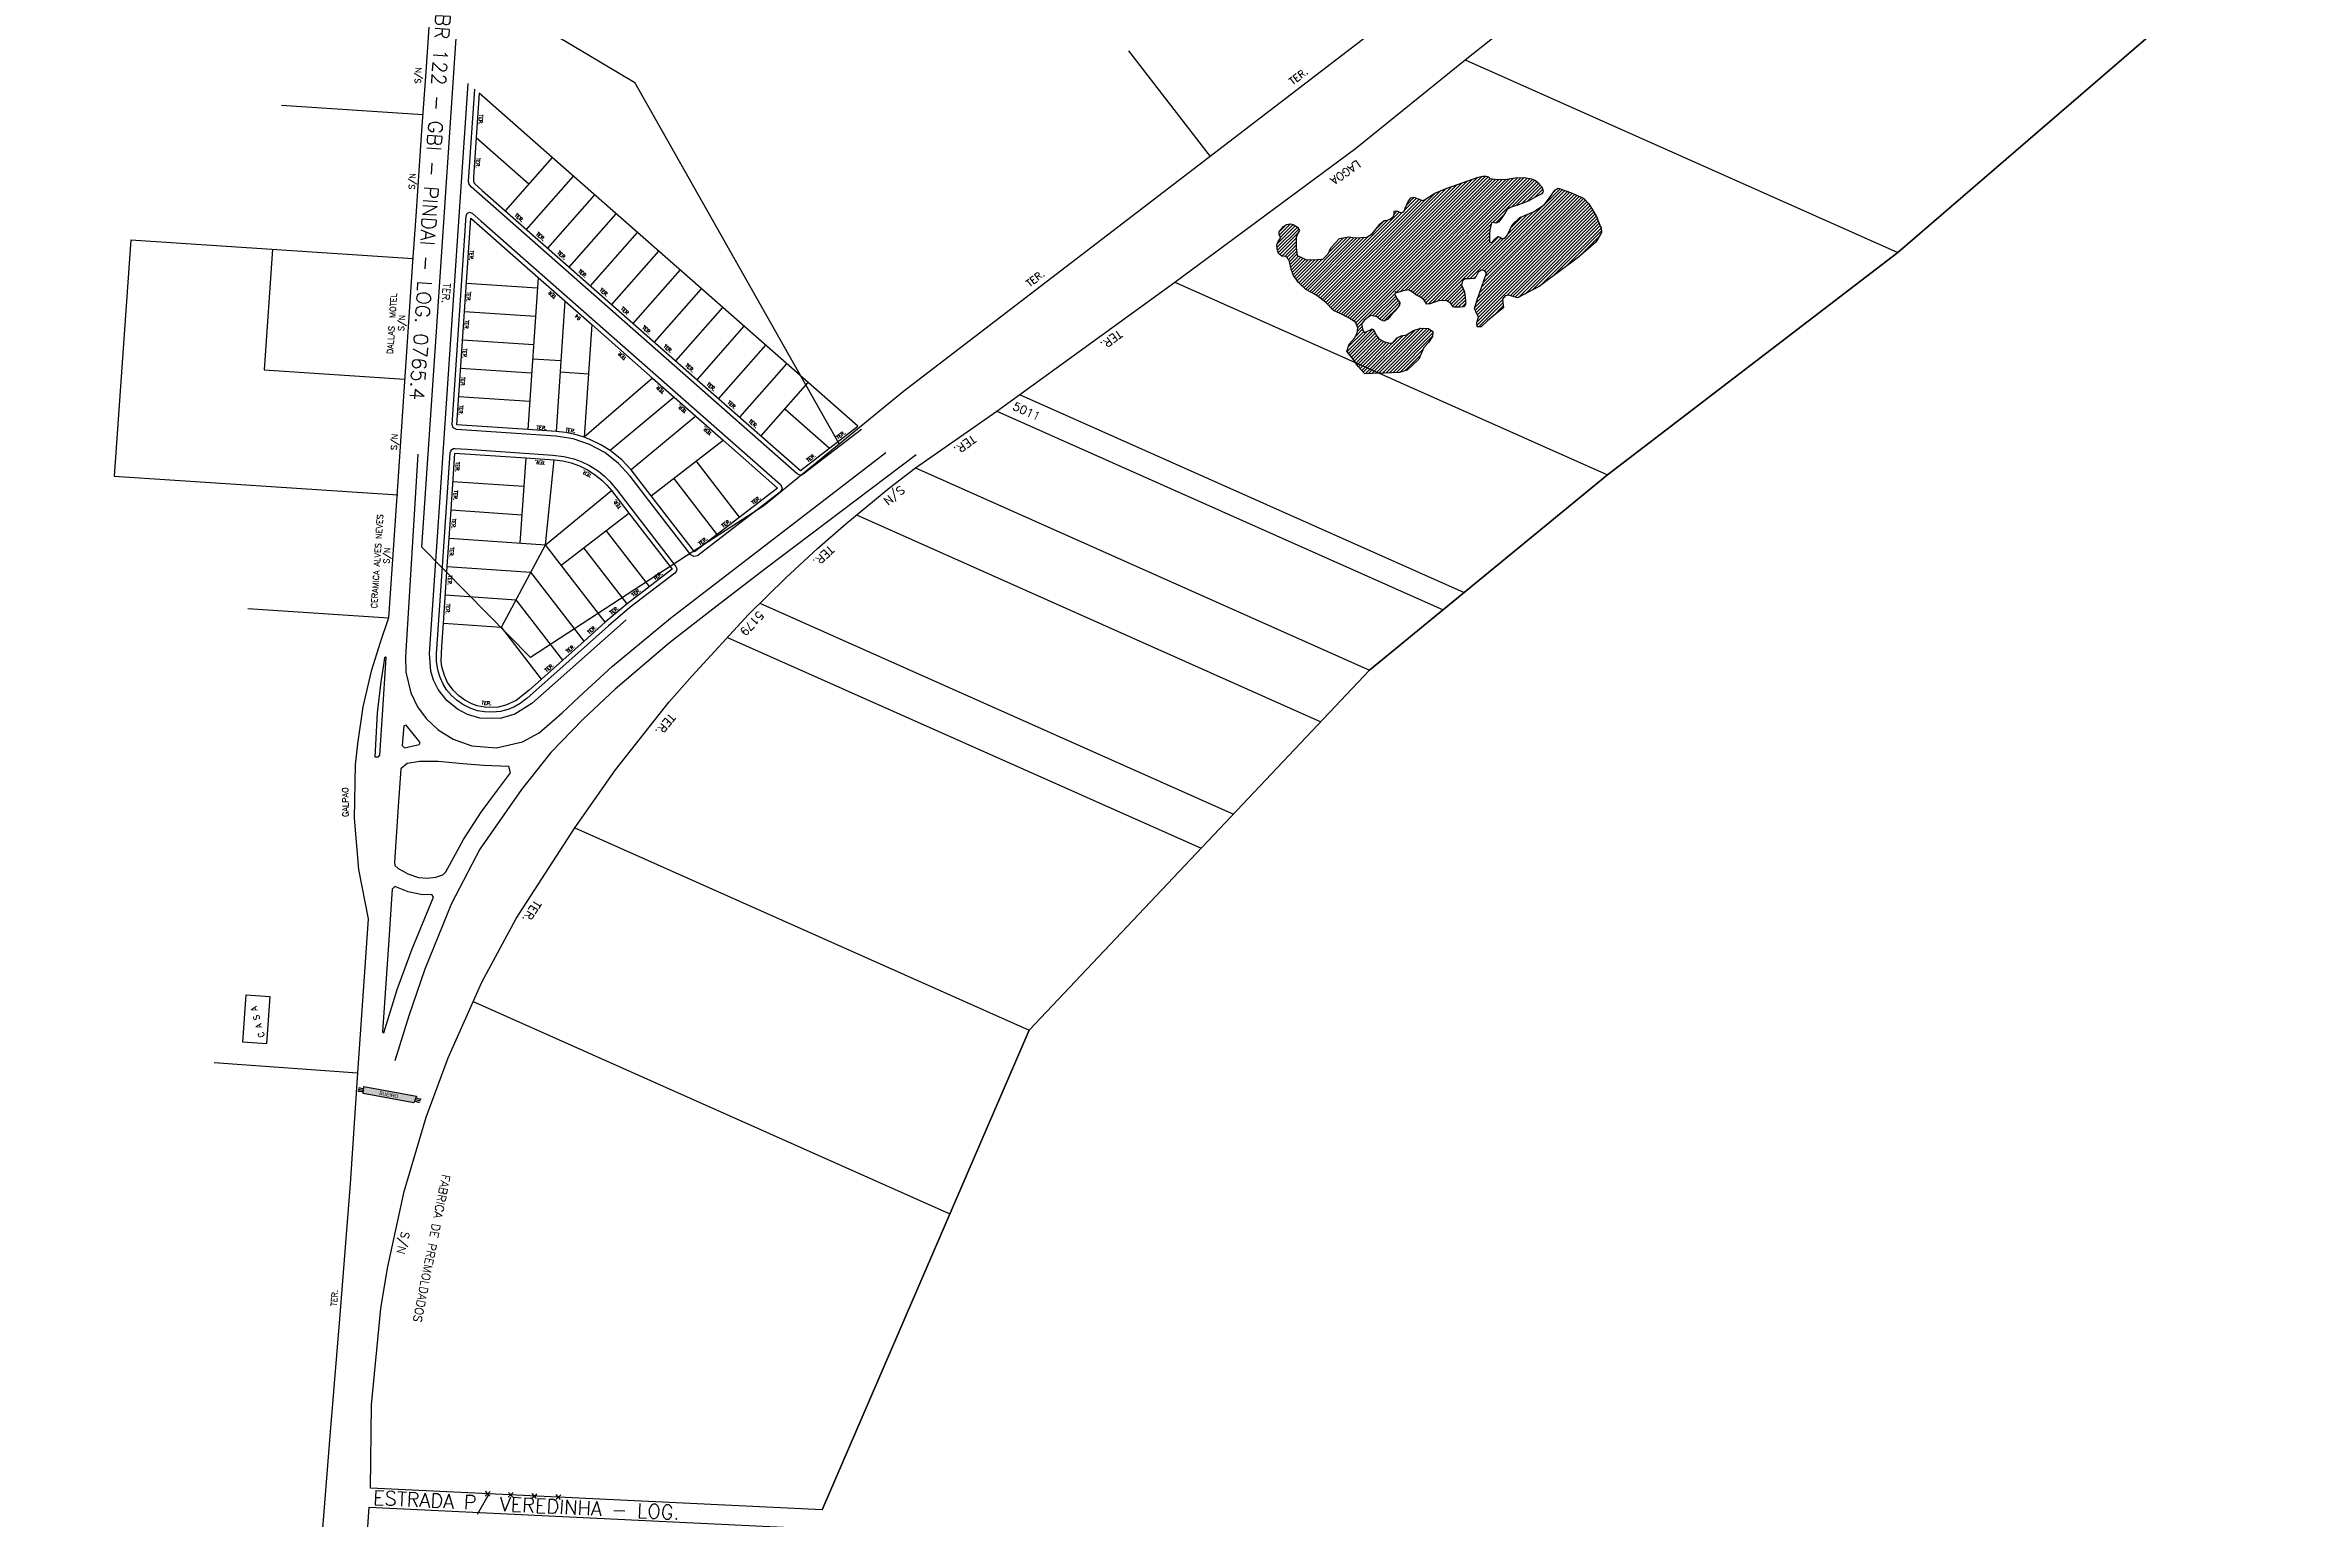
# Model space of a CAD drawing. Extents: x 714896 to 749292, y 8417558 to 8447149.
# Drawn here: x 739259 to 740211, y 8423548 to 8424171 of the extents above; entities that cross this region are included whole.
import ezdxf

# ---------------------------------------------------------------- set-up
doc = ezdxf.new("R2010")
doc.units = 0
doc.header["$MEASUREMENT"] = 0
for name, color, linetype in [('LOTE', 7, 'CONTINUOUS'), ('MEIO_FIO', 24, 'CONTINUOUS'), ('NUM-PORTA', 7, 'CONTINUOUS'), ('QUADRA', 6, 'CONTINUOUS'), ('REFERENCIA', 7, 'CONTINUOUS'), ('TEXTO', 7, 'CONTINUOUS'), ('TEXTODERUA', 3, 'CONTINUOUS')]:
    doc.layers.add(name, color=color, linetype=linetype)
doc.styles.add('ROMANS', font='ROMANS.SHX', dxfattribs={"height": 1.5})

msp = doc.modelspace()

# ---------------------------------------------------------------- hatches: boundary and pattern name
at = {"layer": 'REFERENCIA'}
h = msp.add_hatch(dxfattribs=at)
h.set_pattern_fill('ANSI31', color=4, scale=8, style=0)
h.set_pattern_definition([(45, (-220.3522, 97.6965), (-0.70710678119, 0.70710678119), [])])
h.paths.add_polyline_path([(739869.51, 8424091.26), (739869.68, 8424093.21), (739870.4, 8424096.15), (739870.96, 8424096.39), (739872.26, 8424096.07), (739873.3, 8424096.55), (739874.71, 8424098.33), (739875.89, 8424099.98), (739876.84, 8424101.75), (739878.28, 8424102.63), (739881.8, 8424103.88), (739885.84, 8424105.38), (739889.4, 8424107.4), (739891.67, 8424108.49), (739892.13, 8424109.18), (739892.28, 8424109.78), (739891.7, 8424111.4), (739890.18, 8424113.08), (739888.95, 8424114.07), (739887.36, 8424114.84), (739884.37, 8424115.29), (739880.44, 8424115.27), (739877.08, 8424114.7), (739872.9, 8424114.47), (739869.6, 8424115), (739869.24, 8424115.61), (739868.16, 8424115.91), (739866.71, 8424115.88), (739864.79, 8424115.45), (739851.27, 8424110.73), (739846.48, 8424108.74), (739842.08, 8424105.93), (739841.27, 8424105.61), (739837.62, 8424107.08), (739836.39, 8424106.76), (739835.24, 8424105.27), (739833.94, 8424102.42), (739833.38, 8424100.89), (739832.29, 8424100.49), (739830.45, 8424101.32), (739829.22, 8424101.11), (739829.22, 8424099.86), (739828.87, 8424098.7), (739827.81, 8424097.91), (739825.96, 8424097.1), (739825.8, 8424097.14), (739825.01, 8424097.26), (739823.41, 8424095.77), (739819.97, 8424091.53), (739817.81, 8424090.18), (739812.79, 8424089.83), (739810, 8424090.34), (739806.13, 8424089.54), (739802.52, 8424085.67), (739801.38, 8424083.1), (739799.11, 8424080.87), (739794.48, 8424080.58), (739791.92, 8424080.71), (739788.29, 8424082.41), (739787.83, 8424085.59), (739787.88, 8424087.24), (739787.91, 8424090.06), (739788.52, 8424091.5), (739789.3, 8424093.02), (739788.42, 8424094.41), (739786.64, 8424095.53), (739785.49, 8424095.83), (739783.76, 8424095.51), (739782.53, 8424094.7), (739780.71, 8424092.42), (739780.76, 8424091.18), (739781.44, 8424089.85), (739780.48, 8424088.63), (739779.7, 8424086.97), (739779.83, 8424085.29), (739780.42, 8424083.3), (739781.81, 8424082.18), (739783.56, 8424081.98), (739784.95, 8424080.39), (739785.76, 8424076.68), (739786.71, 8424073.96), (739788.88, 8424071.03), (739791.91, 8424068.01), (739796.16, 8424065.85), (739800.28, 8424062.71), (739803.68, 8424059.18), (739806.76, 8424057.74), (739810.28, 8424056.02), (739812.98, 8424054.26), (739813.92, 8424051.88), (739813.64, 8424049.58), (739812.53, 8424047.51), (739810.28, 8424045.02), (739809.32, 8424041.93), (739811.49, 8424039.14), (739814.08, 8424035.56), (739816.84, 8424032.5), (739820, 8424032.55), (739825.01, 8424032.76), (739831.48, 8424033.06), (739834.84, 8424033.98), (739839.72, 8424038.62), (739841.88, 8424043.53), (739843.84, 8424045.62), (739845.51, 8424048.18), (739845.64, 8424050.34), (739843.75, 8424051.56), (739840.53, 8424051.74), (739837.44, 8424050.68), (739834.5, 8424048.9), (739832.24, 8424048.49), (739830.5, 8424047.7), (739828.68, 8424045.48), (739827.73, 8424045.45), (739825.27, 8424045.98), (739822.85, 8424047.21), (739821.52, 8424049.08), (739820.63, 8424051.19), (739819.88, 8424051.48), (739818.95, 8424050.92), (739816.8, 8424049.91), (739816.04, 8424050.76), (739815.52, 8424053.46), (739816.61, 8424054.97), (739818.32, 8424056.42), (739819.49, 8424057.05), (739821.97, 8424056.47), (739823.32, 8424055.35), (739824.96, 8424054.76), (739826.55, 8424055.59), (739827.84, 8424057.08), (739829.56, 8424058.86), (739831.56, 8424061.4), (739831.68, 8424062.6), (739830.71, 8424063.83), (739829.62, 8424065.9), (739829.75, 8424067.05), (739830.34, 8424066.65), (739833.04, 8424067.51), (739835.33, 8424067.9), (739837.04, 8424066.94), (739838.5, 8424065.86), (739840.48, 8424064.82), (739841.94, 8424063.53), (739843.06, 8424061.85), (739844.56, 8424062.06), (739847.11, 8424063.06), (739848.44, 8424063.4), (739851.54, 8424063.32), (739853.25, 8424062.15), (739854.15, 8424060.68), (739854.69, 8424060.58), (739857.12, 8424060.57), (739858.84, 8424060.79), (739859.38, 8424061.66), (739859.38, 8424063.4), (739858.98, 8424067.06), (739857.72, 8424070.07), (739858.12, 8424071.78), (739859.27, 8424072.54), (739861.22, 8424072.54), (739863.04, 8424072.66), (739863.86, 8424073.75), (739864.76, 8424075.37), (739866.21, 8424076.18), (739867.57, 8424075.93), (739868.29, 8424074.94), (739864.36, 8424063.64), (739863.25, 8424060.09), (739864.18, 8424057.75), (739864.85, 8424056.41), (739864.18, 8424054.06), (739864.37, 8424052.3), (739866.05, 8424052.33), (739868.68, 8424054.89), (739872.28, 8424057.8), (739875.49, 8424060.38), (739875.32, 8424061.5), (739875.03, 8424063.94), (739876.23, 8424065.42), (739877.52, 8424065.64), (739881.41, 8424064.55), (739890.6, 8424069.38), (739907.11, 8424081.78), (739914.53, 8424087.99), (739916.92, 8424092.18), (739916.79, 8424094.12), (739916.24, 8424094.87), (739915.76, 8424096.42), (739914.74, 8424098.84), (739913, 8424101.75), (739911.54, 8424104.2), (739909.19, 8424106.57), (739903.8, 8424108.98), (739899.43, 8424110.58), (739898.52, 8424110.79), (739897.14, 8424109.96), (739894.9, 8424106.82), (739892.63, 8424103.86), (739888.16, 8424100.82), (739882.42, 8424098.49), (739879.17, 8424095.38), (739878.47, 8424093.85), (739877.04, 8424090.89), (739876.04, 8424089.78), (739874.82, 8424089.66), (739874.12, 8424090.17), (739873.14, 8424090.5), (739871.76, 8424089.32), (739870.71, 8424087.94), (739869.56, 8424088.22), (739869.51, 8424089.24)])
h = msp.add_hatch(dxfattribs=at)
h.set_pattern_fill('FLEX', color=24, scale=0.03, style=0)
h.set_pattern_definition([(0, (0, 0), (0, 0.1905), [0.1905, -0.1905]), (45, (0.1905, 0), (1e-17, 0.1905000822845), [0.047625, -0.1741578, 0.047625, -0.2694078])])
h.paths.add_polyline_path([(739415.21, 8423724.56), (739416.34, 8423727.4), (739394.12, 8423731.57), (739393.87, 8423728.56)])
h.paths.add_polyline_path([(739400.06, 8423727.78), (739408.87, 8423726.02), (739409.32, 8423728.28), (739400.51, 8423730.04)], flags=24)

# ---------------------------------------------------------------- linework, layer by layer
at = {"layer": 'LOTE', "color": 7}
for p, q in [((739434.85, 8424199.48, 516.83), (739508.5, 8424155.5, 516.83)), ((739751.68, 8424124.22, 516.65), (739717.28, 8424168.9, 516.65)), ((739594.89, 8424002.83, 516.66), (739508.5, 8424155.5, 516.83)), ((739359.35, 8424145.93), (739419, 8424141.96)), ((739463.77, 8424112.58), (739441.59, 8424132.08)), ((739473.67, 8424123.84), (739453.86, 8424101.32)), ((739462.87, 8424093.39), (739482.68, 8424115.92)), ((739471.88, 8424085.47), (739491.69, 8424107.99)), ((739480.89, 8424077.54), (739500.7, 8424100.07)), ((739295.63, 8424089.03), (739414.79, 8424081.1)), ((739489.9, 8424069.61), (739509.71, 8424092.14)), ((739498.91, 8424061.69), (739518.72, 8424084.21)), ((739437.44, 8424070.79), (739467.37, 8424068.76)), ((739467.67, 8424073.19), (739463.31, 8424008.9)), ((739507.92, 8424053.76), (739527.73, 8424076.29)), ((739479.02, 8424063.2), (739475.28, 8424008.08)), ((739516.93, 8424045.84), (739536.74, 8424068.36)), ((739525.94, 8424037.91), (739545.76, 8424060.44)), ((739436.63, 8424058.82), (739466.56, 8424056.79)), ((739490.37, 8424053.22), (739487.15, 8424005.66)), ((739534.95, 8424029.98), (739554.77, 8424052.51)), ((739435.81, 8424046.84), (739465.75, 8424044.81)), ((739563.78, 8424044.58), (739543.96, 8424022.06)), ((739351.97, 8424034.17), (739411.34, 8424030.22)), ((739435, 8424034.87), (739464.93, 8424032.84)), ((739465.34, 8424038.83), (739477.31, 8424038.02)), ((739488.96, 8424032.34), (739476.98, 8424033.15)), ((739552.97, 8424014.13), (739572.79, 8424036.66)), ((739434.19, 8424022.9), (739464.12, 8424020.87)), ((739516.06, 8424030.62), (739487.15, 8424005.66)), ((739525.17, 8424022.6), (739498.14, 8424000.06)), ((739561.98, 8424006.21), (739581.8, 8424028.73)), ((739534.29, 8424014.58), (739507.06, 8423991.88)), ((739590.61, 8424001), (739571.89, 8424017.47)), ((739515.48, 8423981), (739545.86, 8424004.4)), ((739462.5, 8423996.92), (739460.06, 8423961.01)), ((739470.85, 8423960.27), (739474.47, 8423996.11)), ((739552.8, 8423971.88), (739534.5, 8423995.65)), ((739288.71, 8423989.27), (739408.44, 8423981.31)), ((739431.76, 8423986.98), (739461.69, 8423984.95)), ((739543.3, 8423964.56), (739524.99, 8423988.33)), ((739430.94, 8423975.01), (739460.88, 8423972.98)), ((739470.85, 8423960.27), (739498.65, 8423983.19)), ((739477.45, 8423951.71), (739505.98, 8423973.68)), ((739514.78, 8423942.59), (739496.47, 8423966.36)), ((739430.13, 8423963.04), (739470.85, 8423960.27)), ((739452.23, 8423925.45), (739470.85, 8423960.27)), ((739496.09, 8423927.52), (739470.85, 8423960.27)), ((739505.27, 8423935.27), (739486.96, 8423959.03)), ((739429.32, 8423951.06), (739464.65, 8423948.67)), ((739487.1, 8423919.52), (739464.65, 8423948.67)), ((739428.51, 8423939.09), (739458.44, 8423937.06)), ((739478.12, 8423911.52), (739458.44, 8423937.06)), ((739345.12, 8423933.4), (739404.51, 8423929.45)), ((739427.7, 8423927.12), (739452.23, 8423925.45)), ((739469.13, 8423903.52), (739452.23, 8423925.45)), ((739342.98, 8423750.26), (739344.41, 8423770.21)), ((739344.41, 8423770.21), (739354.38, 8423769.49)), ((739354.38, 8423769.49), (739352.96, 8423749.55)), ((739352.96, 8423749.55), (739342.98, 8423750.26)), ((739330.93, 8423741.63), (739391.48, 8423737.3))]:
    msp.add_line(p, q, dxfattribs=at)
for points in [[(739859.26, 8424165.01), (740041.96, 8424083.66)], [(739295.63, 8424089.03), (739288.71, 8423989.27)], [(739355.5, 8424085.05), (739351.97, 8424034.17)], [(739736.65, 8424071.18), (739919.36, 8423989.84)], [(739671.3, 8424023.62), (739858.85, 8423940.12)], [(739661.46, 8424016.75), (739849.97, 8423932.82)], [(739627.04, 8423992.69), (739818.88, 8423907.27)], [(739602.14, 8423972.86), (739798.3, 8423885.52)], [(739561.41, 8423935.6), (739761.42, 8423846.55)], [(739547.69, 8423921.16), (739747.74, 8423832.1)], [(739483.27, 8423840.78), (739675.12, 8423755.36)], [(739440.33, 8423767.41), (739641.64, 8423677.78)], [(739445.36, 8423558.59), (739447.45, 8423560.5)], [(739447.35, 8423558.5), (739445.45, 8423560.59)], [(739455.06, 8423558.13), (739457.16, 8423560.03)], [(739457.06, 8423558.04), (739455.16, 8423560.13)], [(739465.07, 8423557.65), (739467.16, 8423559.55)], [(739467.06, 8423557.56), (739465.16, 8423559.65)], [(739475.17, 8423557.17), (739477.26, 8423559.07)], [(739477.17, 8423557.08), (739475.27, 8423559.17)]]:
    msp.add_lwpolyline(points, dxfattribs=at)
at = {"layer": 'MEIO_FIO', "linetype": 'CONTINUOUS'}
msp.add_lwpolyline([(739604.24, 8424008.98), (739579.72, 8423990.09), (739578.93, 8423989.72), (739577.98, 8423989.75), (739577.18, 8423990.17), (739439.37, 8424111.4), (739438.58, 8424112.5), (739438.35, 8424113.86), (739440.98, 8424152.6)], dxfattribs=at)
for points in [[(739570.03, 8423982.63), (739535.01, 8423955.65), (739533.52, 8423955.26), (739532.21, 8423956.02), (739514.5, 8423979.01), (739506.58, 8423989.29), (739501.68, 8423994.64), (739495.86, 8423999.18), (739489.36, 8424002.66), (739482.56, 8424004.94), (739475.15, 8424006.09), (739433.24, 8424008.93), (739431.8, 8424009.69), (739431.38, 8424011.06), (739437.37, 8424099.29), (739437.88, 8424100.33), (739438.76, 8424100.69), (739439.85, 8424100.32), (739443.71, 8424096.93), (739570.13, 8423985.72), (739570.81, 8423984.19), (739570.03, 8423982.63)], [(739525.87, 8423951.13), (739526.2, 8423950.48), (739526.28, 8423949.77), (739526.03, 8423948.94), (739525.5, 8423948.33), (739506.52, 8423933.71), (739497.4, 8423926.01), (739479.45, 8423910.02), (739463.07, 8423895.44), (739460.2, 8423893.23), (739457.48, 8423891.71), (739454.86, 8423890.67), (739451.79, 8423889.89), (739448.39, 8423889.54), (739445.12, 8423889.67), (739442.18, 8423890.2), (739439.08, 8423891.21), (739435.94, 8423892.77), (739433.46, 8423894.48), (739431.09, 8423896.64), (739429.06, 8423899.08), (739427.43, 8423901.71), (739426.14, 8423904.61), (739425.3, 8423907.51), (739424.81, 8423910.91), (739424.82, 8423914.18), (739427.04, 8423947.01), (739429.02, 8423976.2), (739430.57, 8423999.09), (739430.78, 8423999.86), (739431.28, 8424000.49), (739431.99, 8424000.87), (739432.7, 8424000.95), (739437.79, 8424000.6), (739473.88, 8423998.16), (739478.58, 8423997.61), (739482.76, 8423996.58), (739485.9, 8423995.44), (739489.39, 8423993.74), (739493.17, 8423991.31), (739495.69, 8423989.28), (739497.9, 8423987.14), (739500.98, 8423983.45), (739504.63, 8423978.71), (739509.27, 8423972.68), (739525.87, 8423951.13)]]:
    msp.add_lwpolyline(points, close=True, dxfattribs=at)
at = {"layer": 'QUADRA', "color": 6, "linetype": 'CONTINUOUS', "elevation": 516.65}
msp.add_lwpolyline([(739882.48, 8424594.42), (740141.93, 8424486.91), (740141.93, 8424486.91), (740006.05, 8424336.18), (739955.41, 8424287.38), (739911.54, 8424248.76), (739867.33, 8424213.07), (739622.1, 8424025.05), (739562.98, 8423976.78), (739530.37, 8423955.57), (739464.51, 8423912.71), (739418.56, 8423959.24), (739424.89, 8424052.38), (739428.65, 8424106.98), (739434.85, 8424199.48), (739436.53, 8424224.42), (739437.25, 8424234.4), (739451.24, 8424443.91), (739451.58, 8424449.11), (739461.88, 8424602.42)], dxfattribs=at)
at = {"layer": 'QUADRA', "color": 6, "elevation": 509.48}
msp.add_lwpolyline([(739587.71, 8423552.77), (739675.12, 8423755.36), (739818.88, 8423907.27), (739919.36, 8423989.84), (740041.96, 8424083.66), (740205.76, 8424224.92), (740362.94, 8424400.23), (740180.23, 8424481.57), (740180.23, 8424481.57), (740253.23, 8424554.12)], dxfattribs=at)
at = {"layer": 'QUADRA', "color": 6}
for points in [[(740205.76, 8424224.92), (740041.96, 8424083.66), (739919.36, 8423989.84), (739818.88, 8423907.27), (739675.12, 8423755.36), (739587.71, 8423552.77), (739396.93, 8423561.84), (739397.39, 8423597.09), (739401.33, 8423637.77), (739404.09, 8423654.84), (739411.17, 8423687.18), (739420.47, 8423718.57), (739429.71, 8423743.68), (739443.98, 8423775.57), (739458.38, 8423802.43), (739483.27, 8423840.78), (739500.44, 8423865.17), (739523.09, 8423893.95), (739532.73, 8423904.9), (739556.57, 8423930.81), (739572.28, 8423946.37), (739585.71, 8423958.76), (739597.63, 8423969.17), (739616.3, 8423984.43), (739627.04, 8423992.69), (739661.46, 8424016.75), (739736.65, 8424071.18), (739812.9, 8424127.59), (739859.26, 8424165.01), (739901.92, 8424199)], [(739458.04, 8421360.87), (739259.51, 8421376.7), (739259.47, 8421376.71), (739284, 8421703), (739285, 8421718), (739270, 8421714), (739272.77, 8421754.95), (739274.84, 8421785.47), (739277.38, 8421822.38), (739282.55, 8421895.83), (739285.37, 8421935.99), (739296.6, 8422101.03), (739356.17, 8422968.83), (739396.38, 8423553.86), (739396.38, 8423553.86), (739626.84, 8423542.75)]]:
    msp.add_lwpolyline(points, dxfattribs=at)
at = {"layer": 'QUADRA', "color": 6, "linetype": 'CONTINUOUS'}
msp.add_lwpolyline([(739421.58, 8424178.87), (739420.28, 8424159.91), (739418.52, 8424135.12), (739416.06, 8424099.06), (739414.7, 8424079.75), (739408.42, 8423987.03), (739404.51, 8423929.45), (739401.01, 8423919.03), (739397.17, 8423906.93), (739393.74, 8423891.8), (739391.48, 8423876.22), (739390.39, 8423867.35), (739389.99, 8423844.88), (739391.89, 8423823.2), (739395.9, 8423802.38), (739391.48, 8423737.3), (739388.31, 8423690.48), (739383.97, 8423635.08), (739379.84, 8423585.67), (739376.09, 8423537.89)], dxfattribs=at)
at = {"layer": 'QUADRA'}
msp.add_lwpolyline([(739602.71, 8424010.33), (739473.67, 8424123.84), (739442.87, 8424150.94), (739440.47, 8424115.5), (739440.37, 8424113.98), (739440.51, 8424113.22), (739440.84, 8424112.77), (739444.12, 8424109.89), (739534.95, 8424029.98), (739578.5, 8423991.68)], close=True, dxfattribs=at)
at = {"layer": 'QUADRA', "linetype": 'CONTINUOUS'}
for points in [[(739568.81, 8423984.22), (739533.79, 8423957.24), (739515.48, 8423981), (739507.06, 8423991.88), (739503.04, 8423996.11), (739498.14, 8424000.06), (739494.23, 8424002.49), (739489.56, 8424004.74), (739487.15, 8424005.66), (739483.4, 8424006.79), (739479.3, 8424007.63), (739475.31, 8424008.08), (739463.31, 8424008.9), (739433.38, 8424010.93), (739439.29, 8424098.15), (739467.67, 8424073.19), (739490.37, 8424053.22), (739516.06, 8424030.62), (739545.86, 8424004.4), (739568.81, 8423984.22)], [(739524.28, 8423949.91), (739505.27, 8423935.26), (739496.09, 8423927.52), (739487.1, 8423919.52), (739478.12, 8423911.52), (739469.13, 8423903.52), (739463.99, 8423898.93), (739458.41, 8423894.47), (739454.02, 8423892.5), (739450.81, 8423891.76), (739447.23, 8423891.53), (739445.07, 8423891.69), (739442.03, 8423892.31), (739439.72, 8423893.11), (739436.81, 8423894.58), (739434.24, 8423896.42), (739431.8, 8423898.83), (739429.45, 8423902.18), (739428.11, 8423905.06), (739427.1, 8423908.69), (739426.8, 8423911.07), (739427.04, 8423917.45), (739427.7, 8423927.12), (739429.32, 8423951.06), (739430.94, 8423975.01), (739432.57, 8423998.95), (739462.5, 8423996.92), (739474.47, 8423996.11), (739478.18, 8423995.65), (739481.67, 8423994.82), (739485.26, 8423993.54), (739488.88, 8423991.73), (739492, 8423989.7), (739494.58, 8423987.59), (739496.79, 8423985.39), (739498.65, 8423983.19), (739505.98, 8423973.68), (739524.28, 8423949.91)]]:
    msp.add_lwpolyline(points, close=True, dxfattribs=at)
at = {"layer": 'REFERENCIA', "color": 7}
for points in [[(739504.87, 8423928.64), (739474.98, 8423902.02), (739465.05, 8423893.19), (739457.95, 8423888.68), (739451.67, 8423886.9), (739443.08, 8423887.03), (739437.88, 8423888.55), (739433.61, 8423890.79), (739429.09, 8423894.5), (739425.5, 8423899.17), (739423.56, 8423903.1), (739422.41, 8423906.85), (739421.82, 8423914.36), (739425.3, 8423965.7), (739428.83, 8424017.81), (739438.14, 8424155.1)], [(739627.42, 8423998.22), (739564.01, 8423950.41), (739542.77, 8423934.06), (739523.14, 8423918.8), (739500.2, 8423899.35), (739486.6, 8423886.55), (739473.15, 8423872.53), (739460.71, 8423856.86), (739443.1, 8423831.75), (739431.16, 8423808.77), (739419.85, 8423781.12), (739413.11, 8423761.38), (739407.26, 8423742.31)]]:
    msp.add_lwpolyline(points, dxfattribs=at)
at = {"layer": 'REFERENCIA', "color": 7, "linetype": 'CONTINUOUS', "extrusion": (-5.05226e-05, 1.47198e-05, 1), "elevation": 593.66}
msp.add_lwpolyline([(739779.72, 8424086.96), (739780.5, 8424088.62), (739781.46, 8424089.84), (739780.78, 8424091.17), (739780.73, 8424092.41), (739782.55, 8424094.69), (739783.78, 8424095.5), (739785.51, 8424095.82), (739786.66, 8424095.52), (739788.44, 8424094.4), (739789.32, 8424093.01), (739788.54, 8424091.49), (739787.93, 8424090.05), (739787.9, 8424087.23), (739787.85, 8424085.58), (739788.31, 8424082.4), (739791.94, 8424080.7), (739794.5, 8424080.57), (739799.13, 8424080.86), (739801.4, 8424083.09), (739802.54, 8424085.66), (739806.15, 8424089.53), (739810.02, 8424090.33), (739812.81, 8424089.82), (739817.83, 8424090.17), (739819.99, 8424091.52), (739823.43, 8424095.76), (739825.03, 8424097.25), (739825.82, 8424097.13), (739825.98, 8424097.09), (739827.83, 8424097.9), (739828.89, 8424098.69), (739829.24, 8424099.85), (739829.24, 8424101.1), (739830.47, 8424101.31), (739832.31, 8424100.48), (739833.4, 8424100.88), (739833.96, 8424102.41), (739835.26, 8424105.26), (739836.41, 8424106.75), (739837.64, 8424107.07), (739841.29, 8424105.6), (739842.1, 8424105.92), (739846.5, 8424108.73), (739851.29, 8424110.72), (739864.81, 8424115.44), (739866.73, 8424115.87), (739868.18, 8424115.9), (739869.26, 8424115.6), (739869.62, 8424114.99), (739872.92, 8424114.46), (739877.1, 8424114.69), (739880.46, 8424115.26), (739884.39, 8424115.28), (739887.38, 8424114.83), (739888.97, 8424114.06), (739890.2, 8424113.07), (739891.72, 8424111.39), (739892.3, 8424109.77), (739892.15, 8424109.17), (739891.69, 8424108.48), (739889.42, 8424107.39), (739885.86, 8424105.37), (739881.82, 8424103.87), (739878.3, 8424102.62), (739876.86, 8424101.74), (739875.91, 8424099.97), (739874.73, 8424098.32), (739873.32, 8424096.54), (739872.28, 8424096.06), (739870.98, 8424096.38), (739870.42, 8424096.14), (739869.7, 8424093.2), (739869.53, 8424091.25), (739869.53, 8424089.23), (739869.58, 8424088.21), (739870.73, 8424087.93), (739871.78, 8424089.31), (739873.16, 8424090.49), (739874.14, 8424090.16), (739874.84, 8424089.65), (739876.06, 8424089.77), (739877.06, 8424090.88), (739878.49, 8424093.84), (739879.19, 8424095.37), (739882.44, 8424098.48), (739888.18, 8424100.81), (739892.65, 8424103.85), (739894.92, 8424106.81), (739897.16, 8424109.95), (739898.54, 8424110.78), (739899.45, 8424110.57), (739903.82, 8424108.97), (739909.21, 8424106.56), (739911.56, 8424104.19), (739913.02, 8424101.74), (739914.76, 8424098.83), (739915.78, 8424096.41), (739916.26, 8424094.86), (739916.81, 8424094.11), (739916.94, 8424092.17), (739914.55, 8424087.98), (739907.13, 8424081.77), (739890.62, 8424069.37), (739881.43, 8424064.54), (739877.54, 8424065.63), (739876.25, 8424065.41), (739875.05, 8424063.93), (739875.34, 8424061.49), (739875.51, 8424060.37), (739872.3, 8424057.79), (739868.7, 8424054.88), (739866.07, 8424052.32), (739864.39, 8424052.29), (739864.2, 8424054.05), (739864.87, 8424056.4), (739864.2, 8424057.74), (739863.27, 8424060.08), (739864.38, 8424063.63), (739868.31, 8424074.93), (739867.59, 8424075.92), (739866.23, 8424076.17), (739864.78, 8424075.36), (739863.88, 8424073.74), (739863.06, 8424072.65), (739861.24, 8424072.53), (739859.29, 8424072.53), (739858.14, 8424071.77), (739857.74, 8424070.06), (739859, 8424067.05), (739859.4, 8424063.39), (739859.4, 8424061.65), (739858.86, 8424060.78), (739857.14, 8424060.56), (739854.71, 8424060.57), (739854.17, 8424060.67), (739853.27, 8424062.14), (739851.56, 8424063.31), (739848.46, 8424063.39), (739847.13, 8424063.05), (739844.58, 8424062.05), (739843.08, 8424061.84), (739841.96, 8424063.52), (739840.5, 8424064.81), (739838.52, 8424065.85), (739837.06, 8424066.93), (739835.35, 8424067.89), (739833.06, 8424067.5), (739830.36, 8424066.64), (739829.77, 8424067.04), (739829.64, 8424065.89), (739830.73, 8424063.82), (739831.7, 8424062.59), (739831.58, 8424061.39), (739829.58, 8424058.85), (739827.86, 8424057.07), (739826.57, 8424055.58), (739824.98, 8424054.75), (739823.34, 8424055.34), (739821.99, 8424056.46), (739819.51, 8424057.04), (739818.34, 8424056.41), (739816.63, 8424054.96), (739815.54, 8424053.45), (739816.06, 8424050.75), (739816.82, 8424049.9), (739818.97, 8424050.91), (739819.9, 8424051.47), (739820.65, 8424051.18), (739821.54, 8424049.07), (739822.87, 8424047.2), (739825.29, 8424045.97), (739827.75, 8424045.44), (739828.7, 8424045.47), (739830.52, 8424047.69), (739832.26, 8424048.48), (739834.52, 8424048.89), (739837.46, 8424050.67), (739840.55, 8424051.73), (739843.77, 8424051.55), (739845.66, 8424050.33), (739845.53, 8424048.17), (739843.86, 8424045.61), (739841.9, 8424043.52), (739839.74, 8424038.61), (739834.86, 8424033.97), (739831.5, 8424033.05), (739825.03, 8424032.75), (739820.02, 8424032.54), (739816.86, 8424032.49), (739814.1, 8424035.55), (739811.51, 8424039.13), (739809.34, 8424041.92), (739810.3, 8424045.01), (739812.55, 8424047.5), (739813.66, 8424049.57), (739813.94, 8424051.87), (739813, 8424054.25), (739810.3, 8424056.01), (739806.78, 8424057.73), (739803.7, 8424059.17), (739800.3, 8424062.7), (739796.18, 8424065.84), (739791.93, 8424068), (739788.9, 8424071.02), (739786.73, 8424073.95), (739785.78, 8424076.67), (739784.97, 8424080.38), (739783.58, 8424081.97), (739781.83, 8424082.17), (739780.44, 8424083.29), (739779.85, 8424085.28), (739779.72, 8424086.96), (739779.72, 8424086.96)], close=True, dxfattribs=at)
at = {"layer": 'REFERENCIA', "color": 7, "elevation": 513.25}
msp.add_lwpolyline([(739416.93, 8423998.58), (739411.7, 8423912.9), (739411.84, 8423906.46), (739413.96, 8423897.7), (739416.79, 8423891.87), (739420.36, 8423886.95), (739425.46, 8423882.09), (739431.78, 8423878.13), (739439.72, 8423875.34), (739450.11, 8423874.55), (739461.16, 8423877.11), (739468.13, 8423880.88), (739477.92, 8423889.24), (739485.09, 8423896.12), (739499.13, 8423909.03), (739523.63, 8423929.34), (739614.59, 8423999.28)], dxfattribs=at)
at = {"layer": 'REFERENCIA', "color": 7}
for points, elevation in [([(739400.72, 8423871.47), (739400, 8423870.58), (739398.84, 8423870.56), (739399.88, 8423889.24), (739401.41, 8423902.43), (739402.5, 8423909.64), (739402.96, 8423912.7), (739403.09, 8423912.88), (739403.26, 8423912.91), (739403.43, 8423912.78), (739403.46, 8423912.65), (739401.85, 8423888.41)], 513.16), ([(739417.42, 8423875.86), (739417.9, 8423876.75), (739411.96, 8423884.07), (739411, 8423883.77), (739410.33, 8423875.47), (739411.26, 8423874.59), (739417.42, 8423875.86)], 512.55), ([(739456.04, 8423863.99), (739455.33, 8423866.7), (739444.64, 8423867.06), (739435.93, 8423867.7), (739425.55, 8423868.74), (739417.63, 8423868.74), (739412.39, 8423867.86), (739409.66, 8423865.61), (739408.59, 8423849.78), (739406.99, 8423826.21), (739407.25, 8423824.85), (739408.59, 8423823.56), (739410.71, 8423822.42), (739412.65, 8423821.37), (739417.2, 8423819.75), (739421.06, 8423819.53), (739424.48, 8423819.95), (739427.53, 8423820.83), (739428.67, 8423822.13), (739431.07, 8423826.48), (739436.23, 8423835.86), (739443.7, 8423847.36), (739450.56, 8423856.61), (739456.04, 8423863.99)], 513.16), ([(739423.58, 8423811.4), (739422.79, 8423812.57), (739418.91, 8423812.5), (739412.87, 8423813.66), (739407.21, 8423815.9), (739406.12, 8423814.91), (739404.51, 8423791.28), (739401.99, 8423754.55), (739402.55, 8423754.23), (739408.16, 8423772.54), (739414.49, 8423789.71), (739423.58, 8423811.4)], 513.16)]:
    msp.add_lwpolyline(points, close=True, dxfattribs=dict(at, elevation=elevation))
at = {"layer": 'REFERENCIA', "color": 120}
for points in [[(739393.92, 8423729.5), (739393.2, 8423729.23), (739392.49, 8423729.38), (739392.49, 8423729.38), (739391.63, 8423729.38)], [(739393.97, 8423730.16), (739393.25, 8423729.89), (739392.54, 8423730.04), (739392.54, 8423730.04), (739391.68, 8423730.04)], [(739394.13, 8423730.87), (739393.4, 8423730.6), (739392.69, 8423730.75), (739392.69, 8423730.75), (739391.83, 8423730.75)], [(739418.3, 8423726.23), (739417.54, 8423726.1), (739416.87, 8423726.38), (739416.87, 8423726.38), (739416.02, 8423726.54)], [(739417.85, 8423724.92), (739417.09, 8423724.79), (739416.42, 8423725.07), (739416.42, 8423725.07), (739415.57, 8423725.24)], [(739418.02, 8423725.56), (739417.26, 8423725.43), (739416.59, 8423725.71), (739416.59, 8423725.71), (739415.74, 8423725.87)]]:
    msp.add_lwpolyline(points, dxfattribs=at)
at = {"layer": 'REFERENCIA', "color": 24}
msp.add_lwpolyline([(739393.87, 8423728.56), (739394.12, 8423731.57), (739416.34, 8423727.4), (739415.21, 8423724.56), (739393.87, 8423728.56)], dxfattribs=at)

# ---------------------------------------------------------------- texts
at = {"layer": 'NUM-PORTA', "color": 7, "style": 'ROMANS'}
for s, height, rotation, p in [('S/N', 2.5, 86.19461, (739418.06, 8424154.93)), ('S/N', 2.5, 86.19461, (739415.54, 8424110.25)), ('S/N', 2.5, 86.19461, (739411.07, 8424050.43)), ('5011', 3.499, 335.74262, (739667.86, 8424017.49)), ('S/N', 2.5, 86.19461, (739408.02, 8424000.2)), ('S/N', 3.499, 219.49859, (739620.72, 8423985.51)), ('S/N', 2.5, 86.19461, (739404.86, 8423952.2)), ('5179', 3.499, 227.10121, (739560.87, 8423932.63))]:
    msp.add_text(s, height=height, rotation=rotation, dxfattribs=at).set_placement(p)
at = {"layer": 'NUM-PORTA', "style": 'ROMANS'}
for s, height, rotation, p in [('94', 1.5, 136.34389, (739485.9, 8424055.99, -37.83)), ('S/N', 3.499, 256.6138, (739410.09, 8423670.62))]:
    msp.add_text(s, height=height, rotation=rotation, dxfattribs=at).set_placement(p)
at = {"layer": 'TEXTO', "style": 'ROMANS'}
for s, height, rotation, p in [('TER.', 3, 37.77421, (739786.41, 8424154.24)), ('TER.', 1.5, 265.49019, (739442.92, 8424141.99)), ('TER.', 1.5, 265.49019, (739441.69, 8424123.76)), ('LAGOA', 3.43, 214.75042, (739813.54, 8424122.89)), ('TER.', 1.5, 318.40474, (739457.67, 8424099.2, -37.83)), ('TER.', 1.5, 318.40474, (739466.68, 8424091.27, -37.83)), ('TER.', 1.5, 265.35021, (739438.93, 8424084.62, -37.83)), ('TER.', 1.5, 318.40474, (739475.64, 8424083.39, -37.83)), ('TER.', 3, 265.59072, (739427.72, 8424070.88)), ('TER.', 1.5, 318.40474, (739484.47, 8424075.63, -37.83)), ('TER.', 3, 37.52908, (739675.24, 8424068.92)), ('DALLAS  MOTEL', 2.5, 86.19461, (739406.34, 8424040.68)), ('TER.', 1.5, 265.35021, (739437.75, 8424067.21, -37.83)), ('TER.', 1.5, 136.34389, (739475.53, 8424065.12, -37.83)), ('TER.', 1.5, 318.40474, (739493.48, 8424067.7, -37.83)), ('TER.', 1.5, 318.40474, (739502.49, 8424059.77, -37.83)), ('TER.', 1.5, 265.35021, (739436.94, 8424055.23, -37.83)), ('TER.', 1.5, 318.40474, (739511.5, 8424051.85, -37.83)), ('TER.', 3.499, 215.98347, (739712.81, 8424051.24)), ('TER.', 1.5, 265.35021, (739436.13, 8424043.26, -37.83)), ('TER.', 1.5, 138.40474, (739505.11, 8424039.32, -37.83)), ('TER.', 1.5, 318.40474, (739520.51, 8424043.92, -37.83)), ('TER.', 1.5, 265.35021, (739435.32, 8424031.29, -37.83)), ('TER.', 1.5, 318.40474, (739529.72, 8424035.82, -37.83)), ('TER.', 1.5, 138.40474, (739521.24, 8424025.14, -37.83)), ('TER.', 1.5, 318.40474, (739538.75, 8424027.87, -37.83)), ('TER.', 1.5, 265.35021, (739434.5, 8424019.32, -37.83)), ('TER.', 1.5, 138.40474, (739530.65, 8424016.86, -37.83)), ('TER.', 1.5, 318.40474, (739547.54, 8424020.14, -37.83)), ('TER.', 1.5, 318.40474, (739556.46, 8424012.29, -37.83)), ('TER.', 1.5, 355.52195, (739467.03, 8424009.11, -37.83)), ('TER.', 1.5, 349.53074, (739479.22, 8424008.21, -37.83)), ('TER.', 1.5, 138.40474, (739541.22, 8424007.56, -37.83)), ('TER.', 1.5, 37.2867, (739594.35, 8424004.77, -37.83)), ('TER.', 3.499, 215.98347, (739650.96, 8424006.86)), ('TER.', 1.5, 266.03914, (739433.06, 8423995.3, -37.83)), ('TER.', 1.5, 175.91716, (739470.65, 8423995.69, -37.83)), ('TER.', 1.5, 37.2867, (739581.78, 8423995.14, -37.83)), ('TER.', 1.5, 150.8188, (739490.47, 8423989.94, -37.83)), ('TER.', 1.5, 266.03914, (739432.25, 8423983.33, -37.83)), ('TER.', 1.5, 125.5699, (739502.98, 8423976.2, -37.83)), ('TER.', 1.5, 37.2867, (739558.51, 8423977.21, -37.83)), ('CERAMICA ALVES NEVES', 2.5, 86.19461, (739399.62, 8423933.3)), ('TER.', 1.5, 266.03914, (739431.43, 8423971.35, -37.83)), ('TER.', 1.5, 37.2867, (739545.85, 8423967.45, -37.83)), ('TER.', 1.5, 266.03914, (739430.62, 8423959.38, -37.83)), ('TER.', 1.5, 37.2867, (739536.1, 8423959.94, -37.83)), ('TER.', 3.499, 223.4188, (739590.64, 8423960.26)), ('TER.', 1.5, 266.03914, (739429.81, 8423947.41, -37.83)), ('TER.', 1.5, 37.2867, (739517.09, 8423945.3, -37.83)), ('TER.', 1.5, 37.2867, (739507.9, 8423938.22, -37.83)), ('TER.', 1.5, 266.03914, (739429, 8423935.43, -37.83)), ('TER.', 1.5, 38.63941, (739498.66, 8423930.69, -37.83)), ('TER.', 1.5, 41.04862, (739480.28, 8423914.41, -37.83)), ('TER.', 1.5, 41.04862, (739489.31, 8423922.46, -37.83)), ('TER.', 1.5, 41.04862, (739471.3, 8423906.41, -37.83)), ('TER.', 1.5, 355.01275, (739443.76, 8423892.84, -37.83)), ('TER.', 3.499, 231.41917, (739523.2, 8423889.33)), ('GALPAO', 2.5, 90.65692, (739387.65, 8423845.33)), ('TER.', 3.499, 236.91384, (739466.28, 8423810.52)), ('C A S A', 2.5, 105.2374, (739352.23, 8423752.59)), ('FABRICA DE PREMOLDADOS', 3.4988, 258.82295, (739427.17, 8423694.63)), ('TER.', 2.5, 85.90913, (739382.65, 8423638.65))]:
    msp.add_text(s, height=height, rotation=rotation, dxfattribs=at).set_placement(p)
at = {"layer": 'TEXTO'}
msp.add_text('BUEIRO', height=1.539, rotation=348.68097, dxfattribs=at).set_placement((739400.51, 8423728.08))
at = {"layer": 'TEXTODERUA', "style": 'ROMANS'}
for s, rotation, p in [('BR 122 - GBI - PINDAI - LOG. 0765.4', 266.06729, (739424.65, 8424184.71)), ('ESTRADA P/ VEREDINHA - LOG. ', 357.19756, (739397.9, 8423554.94))]:
    msp.add_text(s, height=6, rotation=rotation, dxfattribs=at).set_placement(p)

doc.saveas('drawing.dxf')
